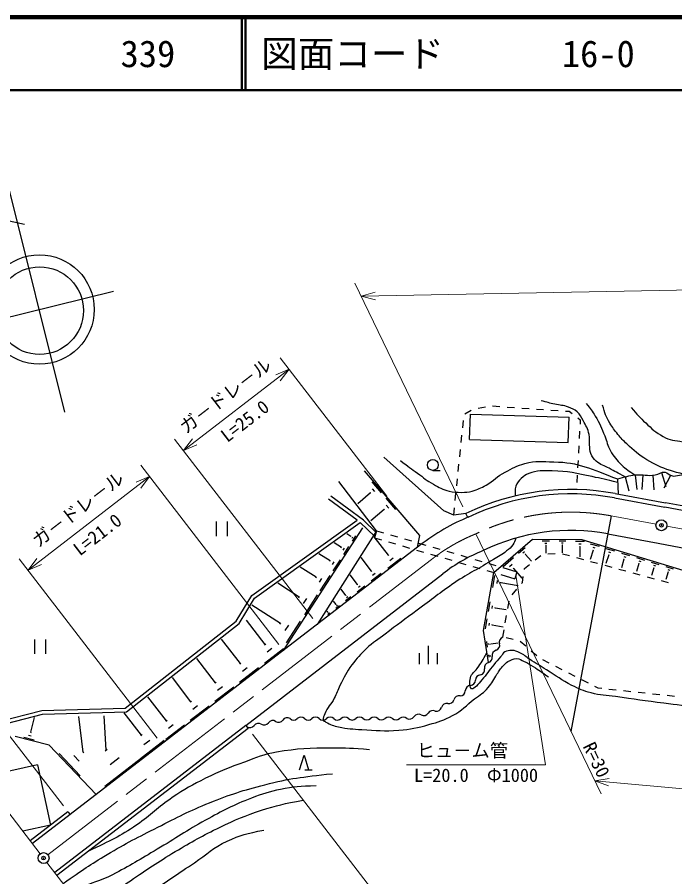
# Model space of a CAD drawing. Units: millimetres, scale not verified. Extents: x 40000 to 680000, y 20000 to 380000.
# Drawn here: x 86997 to 176971, y 262396 to 380000 of the extents above; entities that cross this region are included whole.
import ezdxf
from ezdxf.enums import TextEntityAlignment as Align

# ---------------------------------------------------------------- set-up
doc = ezdxf.new("R2010")
doc.units = ezdxf.units.MM
doc.header["$LTSCALE"] = 1000
doc.header["$PDMODE"] = 32
doc.header["$PDSIZE"] = 500
doc.linetypes.add('CHAIN', pattern=[18.5, 12, -1.5, 3.5, -1.5])
for name, color, linetype, lineweight in [('M-BGD', 7, 'Continuous', 25), ('M-BMK', 2, 'CHAIN', 13), ('M-BMK-SRVR', 3, 'Continuous', 25), ('M-STR-HTXT', 7, 'Continuous', 13), ('M-TTL', 2, 'Continuous', 140), ('M-TTL-LINE', 7, 'Continuous', 50)]:
    doc.layers.add(name, color=color, linetype=linetype, lineweight=lineweight)
doc.layers.add('M-TTL-TXT', color=7, linetype='Continuous')
doc.styles.add('@ＭＳ ゴシック', font='')
doc.styles.add('ＭＳ ゴシック', font='')
doc.styles.get('@ＭＳ ゴシック').set_extended_font_data('@MS Gothic')
doc.styles.get('ＭＳ ゴシック').set_extended_font_data('MS Gothic')

msp = doc.modelspace()

# ---------------------------------------------------------------- linework, layer by layer
at = {"layer": 'M-BGD'}
for p, q in [((93503, 325943), (85524, 357964)), ((85071, 352320), (87996, 351663)), ((79821, 337463), (100179, 342537)), ((148249, 325746), (149127, 326225)), ((150071, 326521), (151052, 326714)), ((152040, 326807), (153037, 326738)), ((154035, 326669), (155033, 326600)), ((156030, 326531), (157028, 326462)), ((158026, 326393), (159023, 326324)), ((160021, 326255), (161018, 326186)), ((162016, 326118), (162530, 326082)), ((162530, 326082), (162915, 325788)), ((147948, 323821), (148051, 324815)), ((148895, 322214), (149005, 325712)), ((149005, 325712), (162498, 325289)), ((162389, 321791), (162498, 325289)), ((163710, 325181), (164033, 324936)), ((164033, 324936), (164001, 324342)), ((147743, 321831), (147845, 322826)), ((163947, 323343), (163893, 322345)), ((148895, 322214), (162389, 321791)), ((163839, 321346), (163786, 320348)), ((147538, 319842), (147640, 320836)), ((145387, 312459), (137152, 319813)), ((147332, 317852), (147435, 318847)), ((163732, 319349), (163678, 318350)), ((142106, 309085), (134536, 317948)), ((143864, 318001), (144864, 318001)), ((175133, 317696), (175726, 315786)), ((136166, 309738), (130996, 316492)), ((136839, 314943), (135571, 316427)), ((147127, 315863), (147230, 316857)), ((163624, 317352), (163571, 316353)), ((169119, 316821), (169213, 314752)), ((170170, 317119), (170658, 315180)), ((171546, 317364), (171795, 315380)), ((172581, 317382), (172463, 315386)), ((173976, 317332), (174119, 315337)), ((176399, 317315), (175459, 315550)), ((135918, 315119), (135601, 315491)), ((133506, 311184), (129608, 314062)), ((134356, 311178), (129905, 314464)), ((135315, 314925), (133581, 313444)), ((135354, 314878), (135275, 314971)), ((138791, 312658), (137471, 314204)), ((146922, 313873), (147025, 314868)), ((168719, 314234), (175600, 312951)), ((168829, 314824), (175710, 313541)), ((137832, 312842), (137502, 313228)), ((146717, 311884), (146820, 312879)), ((214941, 305718), (175600, 312951)), ((215050, 306308), (175710, 313541)), ((137203, 312639), (135386, 311086)), ((137245, 312591), (137162, 312687)), ((146717, 311884), (145387, 312459)), ((148394, 312104), (146717, 311884)), ((148655, 311563), (148394, 312104)), ((168261, 311776), (162762, 282285)), ((114235, 311010), (114235, 309010)), ((115735, 311010), (115735, 309010)), ((119100, 300873), (133506, 311184)), ((119474, 300526), (133943, 310882)), ((135938, 308956), (133943, 310882)), ((136096, 309498), (134356, 311178)), ((123418, 293368), (134283, 310138)), ((136166, 309738), (128049, 296932)), ((132652, 308967), (132093, 309329)), ((136166, 309738), (135886, 308778)), ((136166, 309738), (137126, 309458)), ((167803, 309319), (174684, 308036)), ((132637, 308944), (132667, 308990)), ((132815, 308729), (132936, 308915)), ((132858, 308306), (133339, 309050)), ((137789, 306388), (135857, 308899)), ((135886, 308778), (136846, 308498)), ((137806, 308218), (138766, 307938)), ((138086, 309178), (139046, 308898)), ((140006, 308618), (140966, 308338)), ((141757, 307482), (142106, 309085)), ((152206, 304017), (157484, 308580)), ((157484, 308580), (164259, 308527)), ((158823, 308370), (159844, 308362)), ((161129, 308351), (162044, 308344)), ((163393, 308333), (164598, 308324)), ((164259, 308527), (180820, 303526)), ((142166, 307798), (94230, 270902)), ((131364, 307452), (130370, 308096)), ((131341, 307418), (131386, 307487)), ((131606, 307099), (131784, 307376)), ((131669, 306471), (132384, 307575)), ((139726, 307658), (140686, 307378)), ((141646, 307098), (142606, 306818)), ((141926, 308058), (142886, 307777)), ((143846, 307497), (144806, 307217)), ((155606, 306692), (156499, 307464)), ((159204, 308060), (159459, 308058)), ((159297, 307753), (159361, 307753)), ((159329, 307753), (159320, 306687)), ((161470, 308074), (161699, 308072)), ((161553, 307799), (161611, 307798)), ((161582, 307798), (161573, 306705)), ((163842, 307968), (164143, 307966)), ((163952, 307606), (164028, 307606)), ((163990, 307606), (163979, 306167)), ((165793, 307071), (165409, 305799)), ((165411, 307970), (166608, 307608)), ((165751, 307475), (166051, 307385)), ((165755, 307082), (165830, 307059)), ((167555, 307323), (168712, 306973)), ((174684, 308036), (213988, 300606)), ((129797, 305611), (128276, 306597)), ((130223, 304240), (131223, 305783)), ((135486, 304217), (134062, 306067)), ((137721, 304628), (139508, 306004)), ((137733, 306345), (137845, 306431)), ((137978, 305680), (138425, 306024)), ((143566, 306537), (144526, 306257)), ((145486, 305977), (146446, 305697)), ((145766, 306937), (146726, 306657)), ((147686, 306377), (148646, 306097)), ((149606, 305817), (150566, 305537)), ((153426, 304807), (154882, 306066)), ((156172, 306713), (156396, 306906)), ((156488, 306518), (156544, 306566)), ((156516, 306542), (157351, 305576)), ((157880, 305742), (158663, 306365)), ((159599, 306576), (160598, 306615)), ((161591, 306602), (162556, 306339)), ((163521, 306075), (164485, 305812)), ((167924, 306453), (167556, 305237)), ((167884, 306844), (168173, 306757)), ((167887, 306464), (167960, 306442)), ((169659, 306687), (170777, 306350)), ((170015, 305848), (169664, 304686)), ((169977, 306225), (170256, 306141)), ((169980, 305858), (170050, 305837)), ((171724, 306064), (172803, 305738)), ((127893, 303373), (125730, 304775)), ((129766, 305563), (129828, 305659)), ((130135, 305118), (130385, 305504)), ((147406, 305417), (148366, 305137)), ((149326, 304857), (150286, 304577)), ((151526, 305257), (152486, 304977)), ((153446, 304697), (155366, 304137)), ((154349, 304842), (154713, 305157)), ((154864, 304523), (154955, 304602)), ((156414, 304575), (157098, 305120)), ((165450, 305549), (166415, 305286)), ((167380, 305023), (168344, 304760)), ((172068, 305253), (171733, 304145)), ((172031, 305618), (172301, 305536)), ((172034, 305263), (172102, 305243)), ((173751, 305452), (174792, 305137)), ((174083, 304670), (173764, 303614)), ((174047, 305021), (174307, 304943)), ((174050, 304679), (174115, 304660)), ((175740, 304851), (176744, 304548)), ((118279, 283103), (145223, 303840)), ((127851, 303309), (127935, 303438)), ((128467, 301528), (129812, 303605)), ((133566, 302406), (132565, 303706)), ((135434, 302868), (136803, 303922)), ((135443, 304184), (135529, 304250)), ((135631, 303674), (135974, 303938)), ((150817, 296106), (152206, 304017)), ((151246, 304297), (152206, 304017)), ((152054, 301997), (152340, 303628)), ((153166, 303737), (155086, 303177)), ((154909, 304563), (156055, 303238)), ((155366, 304137), (155086, 303177)), ((156111, 302654), (156238, 303463)), ((156394, 304451), (156414, 304575)), ((169309, 304497), (170274, 304234)), ((171239, 303971), (172203, 303707)), ((173168, 303444), (174133, 303181)), ((176060, 304097), (175757, 303092)), ((176025, 304436), (176277, 304360)), ((176029, 304106), (176091, 304087)), ((125579, 300653), (122636, 302560)), ((128348, 302710), (128684, 303229)), ((133534, 302382), (133597, 302431)), ((152651, 302523), (152723, 302931)), ((153167, 302590), (153185, 302692)), ((153176, 302641), (155532, 302228)), ((155995, 302515), (156111, 302654)), ((175098, 302918), (176062, 302655)), ((131964, 300896), (131317, 301737)), ((133527, 301400), (134548, 302186)), ((133674, 302001), (133929, 302198)), ((154719, 300975), (155357, 301745)), ((116978, 297370), (119100, 300873)), ((117359, 297033), (119474, 300526)), ((125524, 300568), (125634, 300739)), ((126176, 299783), (126617, 300464)), ((126331, 298232), (128096, 300957)), ((130628, 299637), (130276, 300094)), ((131936, 300176), (132667, 300739)), ((131941, 300879), (131987, 300914)), ((132041, 300606), (132224, 300747)), ((151471, 298676), (151708, 300027)), ((154131, 299116), (154306, 300101)), ((123013, 297038), (119122, 299558)), ((129514, 298587), (129408, 298725)), ((130609, 299155), (131099, 299532)), ((130613, 299625), (130643, 299649)), ((130680, 299443), (130802, 299537)), ((151965, 299111), (152025, 299449)), ((152393, 299167), (152407, 299251)), ((152400, 299209), (153898, 298946)), ((129503, 298304), (129791, 298525)), ((129505, 298580), (129523, 298594)), ((129545, 298473), (129617, 298528)), ((151062, 296343), (151298, 297691)), ((153781, 297147), (153956, 298132)), ((101783, 285480), (116978, 297370)), ((101962, 284985), (117359, 297033)), ((120927, 294187), (118361, 297520)), ((122953, 296944), (123074, 297131)), ((123667, 296084), (124151, 296830)), ((123838, 294383), (125773, 297370)), ((151555, 296777), (151614, 297114)), ((151981, 296832), (151996, 296917)), ((151989, 296875), (153483, 296612)), ((151461, 291703), (150817, 296106)), ((153432, 295178), (153607, 296163)), ((89382, 294883), (89382, 292883)), ((90882, 294883), (90882, 292883)), ((117529, 291572), (114964, 294905)), ((120846, 294124), (121008, 294249)), ((151358, 293791), (151241, 294591)), ((151554, 294126), (151525, 294326)), ((151783, 294236), (151776, 294286)), ((151780, 294261), (152816, 294413)), ((154877, 294859), (153901, 295074)), ((156580, 293936), (155831, 294599)), ((120828, 291626), (123427, 293627)), ((121202, 293157), (121852, 293657)), ((142023, 291480), (142023, 292980)), ((143273, 291480), (143273, 293980)), ((144523, 291480), (144523, 292980)), ((158078, 292611), (157329, 293274)), ((114145, 288954), (111594, 292268)), ((151552, 292462), (151511, 292746)), ((151622, 292581), (151612, 292652)), ((151703, 292620), (151701, 292638)), ((151702, 292629), (151814, 292645)), ((159800, 291614), (158910, 292070)), ((117430, 289011), (120030, 291012)), ((117448, 291509), (117611, 291634)), ((117805, 290542), (118455, 291042)), ((161580, 290702), (160690, 291158)), ((110774, 286346), (108237, 289642)), ((163360, 289790), (162470, 290246)), ((165140, 288877), (164250, 289334)), ((114046, 286407), (116632, 288397)), ((114064, 288892), (114226, 289016)), ((114419, 287929), (115065, 288427)), ((166476, 288192), (166030, 288421)), ((166971, 288139), (166476, 288192)), ((107416, 283749), (104894, 287026)), ((168960, 287926), (167966, 288033)), ((170949, 287713), (169954, 287820)), ((172937, 287500), (171943, 287607)), ((174926, 287287), (173932, 287394)), ((176915, 287075), (175920, 287181)), ((110675, 283813), (113248, 285793)), ((110693, 286285), (110854, 286408)), ((111046, 285327), (111689, 285822)), ((77577, 281881), (90386, 285135)), ((77909, 281450), (90456, 284637)), ((90386, 285135), (101783, 285480)), ((90456, 284637), (101962, 284985)), ((103996, 281766), (101650, 284814)), ((88843, 282167), (89356, 284176)), ((96011, 279459), (95442, 284333)), ((99168, 279740), (98898, 284439)), ((107336, 283688), (107496, 283811)), ((118279, 283103), (92128, 262976)), ((118584, 282707), (92433, 262579)), ((107318, 281229), (109878, 283199)), ((107687, 282735), (108327, 283228)), ((118279, 283103), (118584, 282707)), ((91373, 280399), (86735, 281583)), ((87907, 281490), (89340, 281124)), ((88554, 281783), (88912, 281691)), ((88798, 282178), (88888, 282155)), ((103894, 281688), (104097, 281844)), ((104339, 280483), (105148, 281106)), ((97789, 273642), (91373, 280399)), ((103872, 278576), (107111, 281069)), ((92742, 279247), (95630, 276205)), ((94737, 278973), (95460, 278213)), ((95921, 279554), (96101, 279364)), ((99011, 279619), (99324, 279860)), ((125641, 277017), (126241, 279017)), ((126241, 279017), (126841, 277017)), ((89754, 277705), (82088, 276021)), ((89754, 277705), (91561, 269480)), ((98976, 274808), (103984, 278662)), ((99698, 277756), (100950, 278719)), ((126341, 277017), (127341, 277017)), ((93925, 271299), (88774, 267334)), ((94230, 270902), (89079, 266938)), ((93925, 271299), (94230, 270902)), ((91561, 269480), (87764, 268646))]:
    msp.add_line(p, q, dxfattribs=at)
for centre, radius in [((90041, 340010), 7493), ((90071, 339855), 5995), ((143864, 318751), 750)]:
    msp.add_circle(centre, radius, dxfattribs=at)
for centre, radius, start, end in [((162762, 282285), 33100, 79.43881, 115.72638), ((162762, 282285), 32500, 79.43881, 115.72638), ((159174, 286000), 27648, 112.03295, 127.96273), ((162762, 282285), 27500, 79.43881, 115.89507), ((159174, 286000), 22648, 111.82992, 128.02495), ((152288, 294074), 725, 289.67515, 16.88079), ((153676, 294495), 725, 109.67515, 196.88079), ((152708, 292688), 725, 104.01767, 191.22331), ((151637, 290999), 725, 104.01767, 191.22331), ((151286, 292406), 725, 284.01767, 11.22331), ((150215, 290717), 725, 284.01767, 11.22331), ((150420, 289289), 725, 92.32807, 179.53371), ((149029, 287852), 725, 92.32807, 179.53371), ((148970, 289301), 725, 272.32807, 359.53371), ((147458, 286430), 725, 78.01106, 165.2167), ((147579, 287864), 725, 272.32807, 359.53371), ((145754, 285382), 725, 78.01106, 165.2167), ((146056, 286800), 725, 258.01106, 345.2167), ((141908, 283919), 725, 60.63393, 147.83957), ((142619, 285183), 725, 240.63393, 327.83957), ((143846, 284411), 725, 60.63393, 147.83957), ((144352, 285752), 725, 258.01106, 345.2167), ((120788, 283891), 725, 237.24601, 324.45165), ((121968, 283048), 725, 57.24601, 144.45165), ((122753, 284268), 725, 237.24601, 324.45165), ((123932, 283425), 725, 57.24601, 144.45165), ((124824, 284560), 725, 226.48555, 313.69119), ((125825, 283512), 725, 46.48555, 133.69119), ((126824, 284563), 725, 226.48555, 313.69119), ((127825, 283515), 725, 46.48555, 133.69119), ((128824, 284566), 725, 226.48555, 313.69119), ((129825, 283518), 725, 46.48555, 133.69119), ((130824, 284569), 725, 226.48555, 313.69119), ((131825, 283521), 725, 46.48555, 133.69119), ((132824, 284572), 725, 226.48555, 313.69119), ((133825, 283524), 725, 46.48555, 133.69119), ((134824, 284576), 725, 226.48555, 313.69119), ((135825, 283527), 725, 46.48555, 133.69119), ((136824, 284579), 725, 226.48555, 313.69119), ((137825, 283530), 725, 46.48555, 133.69119), ((138824, 284582), 725, 226.48555, 313.69119), ((139825, 283533), 725, 46.48555, 133.69119), ((140680, 284691), 725, 240.63393, 327.83957), ((118824, 283515), 725, 237.24601, 324.45165), ((120004, 282672), 725, 57.24601, 144.45165)]:
    msp.add_arc(centre, radius, start, end, dxfattribs=at)
for points, knots in [([(170170, 317119), (169108, 317688), (168841, 317830), (167991, 318288), (167303, 318658), (166827, 318733), (166232, 319237), (165844, 319566), (165674, 319829), (165478, 320298), (165296, 320735), (165355, 321027), (165311, 321498), (165259, 322053), (165374, 322379), (165255, 322922), (165081, 323714), (164806, 324109), (164417, 324820), (164150, 325309), (164021, 325620), (163608, 325993), (163210, 326353), (162910, 326474), (162408, 326663), (161709, 326925), (161264, 326886), (160537, 327054), (159803, 327223), (159563, 327288), (158667, 327528)], [0, 0, 0, 0, 1, 1, 1, 2, 2, 2, 3, 3, 3, 4, 4, 4, 5, 5, 5, 6, 6, 6, 7, 7, 7, 8, 8, 8, 9, 9, 9, 10, 10, 10, 10]), ([(164864, 327137), (165475, 326386), (165658, 326130), (166092, 325435), (166713, 324442), (166922, 323805), (167376, 322727), (167708, 321941), (167748, 321436), (168158, 320689), (168621, 319845), (169000, 319430), (169693, 318763), (170347, 318134), (170660, 317928), (171546, 317364)], [0, 0, 0, 0, 1, 1, 1, 2, 2, 2, 3, 3, 3, 4, 4, 4, 5, 5, 5, 5]), ([(178662, 317416), (177590, 317613), (177246, 317702), (176365, 317981), (175039, 318401), (174317, 318741), (173127, 319461), (171971, 320159), (171412, 320694), (170419, 321610), (169903, 322086), (169636, 322379), (169191, 322922), (168721, 323496), (168455, 323821), (168074, 324457), (167537, 325356), (167436, 325784), (167069, 326942)], [0, 0, 0, 0, 1, 1, 1, 2, 2, 2, 3, 3, 3, 4, 4, 4, 5, 5, 5, 6, 6, 6, 6]), ([(171005, 326607), (171875, 325576), (172152, 325252), (172987, 324485), (173852, 323692), (174327, 323198), (175360, 322643), (176325, 322125), (176986, 322086), (178068, 321917), (179954, 321622), (181046, 321708), (182953, 321778), (184522, 321835), (185398, 321982), (186945, 322252), (188331, 322495), (188813, 322611), (190462, 323034)], [0, 0, 0, 0, 1, 1, 1, 2, 2, 2, 3, 3, 3, 4, 4, 4, 5, 5, 5, 6, 6, 6, 6]), ([(139438, 319331), (140566, 318486), (140859, 318265), (141785, 317603), (142619, 317008), (143037, 316594), (143937, 316104), (144743, 315665), (145197, 315378), (146088, 315158), (146734, 314999), (147118, 314991), (147783, 314995), (148360, 315000), (148695, 315005), (149250, 315158), (150025, 315373), (150440, 315579), (151141, 315973), (152218, 316579), (152655, 317189), (153749, 317766), (154767, 318304), (155342, 318639), (156454, 318940), (157944, 319342), (158856, 319201), (160398, 319168), (163925, 319092), (165375, 318247), (169119, 316821)], [0, 0, 0, 0, 1, 1, 1, 2, 2, 2, 3, 3, 3, 4, 4, 4, 5, 5, 5, 6, 6, 6, 7, 7, 7, 8, 8, 8, 9, 9, 9, 10, 10, 10, 10]), ([(169141, 316344), (167489, 316767), (167017, 316869), (165642, 317143), (163530, 317562), (162338, 317916), (160185, 317922), (158924, 317926), (158152, 318020), (156977, 317562), (156535, 317390), (156309, 317221), (155957, 316903), (155581, 316563), (155403, 316302), (155237, 315823), (155067, 315333), (155096, 315054), (155148, 314497)], [0, 0, 0, 0, 1, 1, 1, 2, 2, 2, 3, 3, 3, 4, 4, 4, 5, 5, 5, 6, 6, 6, 6]), ([(169119, 316821), (170222, 317148), (170602, 317254), (171581, 317368), (172630, 317490), (173241, 317207), (174285, 317368), (174835, 317453), (175102, 317836), (175653, 317763), (176033, 317713), (176136, 317381), (176504, 317277), (177339, 317040), (177893, 317654), (178723, 317398), (179444, 317176), (179556, 316480), (180273, 316244), (180625, 316127), (180846, 316405), (181215, 316365), (182129, 316267), (182581, 315921), (183433, 315575), (185191, 314862), (185772, 314421), (187688, 313235)], [0, 0, 0, 0, 1, 1, 1, 2, 2, 2, 3, 3, 3, 4, 4, 4, 5, 5, 5, 6, 6, 6, 7, 7, 7, 8, 8, 8, 9, 9, 9, 9]), ([(155200, 308724), (155081, 308316), (155021, 308149), (154818, 307827), (154568, 307428), (154322, 307281), (153965, 306974), (153323, 306421), (152861, 306248), (152143, 305798), (150099, 304519), (148849, 303971), (146850, 302623), (144800, 301239), (143724, 300359), (141734, 298889), (140006, 297611), (139033, 296901), (137324, 295596), (136329, 294836), (135702, 294490), (134796, 293626), (133948, 292817), (133502, 292326), (132797, 291391), (132028, 290372), (131737, 289702), (131150, 288569), (130809, 287911), (130742, 287483), (130386, 286834), (129914, 285976), (129463, 285594), (129092, 284688), (128963, 284372), (128762, 284167), (128869, 283843), (128925, 283672), (129082, 283657), (129239, 283571), (129875, 283218), (130259, 283032), (130974, 282894), (132199, 282659), (132903, 282616), (134149, 282542), (136121, 282423), (137236, 282303), (139206, 282453), (140837, 282578), (141749, 282771), (143322, 283218), (144623, 283587), (145357, 283829), (146556, 284453), (147873, 285137), (148421, 285826), (149585, 286746), (150320, 287328), (150835, 287555), (151437, 288275), (151984, 288930), (152159, 289394), (152642, 290098), (152964, 290565), (153112, 290856), (153495, 291274), (153721, 291520), (153847, 291675), (154142, 291832), (154571, 292062), (154832, 292277), (155318, 292244), (155756, 292214), (155975, 292042), (156376, 291862), (156883, 291634), (157136, 291444), (157611, 291156), (158445, 290651), (158709, 290441), (159669, 289745)], [0, 0, 0, 0, 1, 1, 1, 2, 2, 2, 3, 3, 3, 4, 4, 4, 5, 5, 5, 6, 6, 6, 7, 7, 7, 8, 8, 8, 9, 9, 9, 10, 10, 10, 11, 11, 11, 12, 12, 12, 13, 13, 13, 14, 14, 14, 15, 15, 15, 16, 16, 16, 17, 17, 17, 18, 18, 18, 19, 19, 19, 20, 20, 20, 21, 21, 21, 22, 22, 22, 23, 23, 23, 24, 24, 24, 25, 25, 25, 26, 26, 26, 27, 27, 27, 27]), ([(195467, 284085), (195181, 284107), (194884, 284130), (194573, 284154), (190616, 284464), (188406, 284717), (184459, 285129), (180951, 285495), (178988, 285710), (175487, 286137), (172897, 286453), (171451, 286676), (168868, 287044), (167554, 287231), (166791, 287212), (165508, 287548), (164442, 287827), (163865, 288083), (162887, 288590), (161480, 289319), (160774, 289874), (159426, 290707), (158518, 291267), (158005, 291574), (157107, 292152), (156574, 292494), (156345, 292809), (155763, 293059), (155362, 293231), (155124, 293361), (154688, 293361), (154299, 293361), (154054, 293347), (153713, 293160), (153412, 292993), (153367, 292749), (153142, 292488), (152778, 292065), (152558, 291842), (152201, 291412), (151539, 290615), (151276, 290075), (150555, 289329), (150057, 288814), (149557, 288015), (149177, 288119), (148862, 288206), (148870, 289054), (149009, 289631), (149154, 290234), (149598, 290399), (149950, 290908), (150512, 291722), (150670, 292030), (151261, 293074)], [0, 0, 0, 0, 1, 1, 1, 2, 2, 2, 3, 3, 3, 4, 4, 4, 5, 5, 5, 6, 6, 6, 7, 7, 7, 8, 8, 8, 9, 9, 9, 10, 10, 10, 11, 11, 11, 12, 12, 12, 13, 13, 13, 14, 14, 14, 15, 15, 15, 16, 16, 16, 17, 17, 17, 18, 18, 18, 18]), ([(135212, 279771), (132767, 279970), (132038, 279996), (130000, 280000), (127052, 280005), (125380, 279939), (122473, 279452), (120707, 279157), (119782, 278695), (118094, 278099), (115964, 277346), (114790, 276856), (112759, 275869), (110917, 274974), (109919, 274386), (108221, 273242), (106234, 271904), (105353, 270834), (103364, 269500), (100915, 267857), (99894, 267409), (96733, 265889)], [0, 0, 0, 0, 1, 1, 1, 2, 2, 2, 3, 3, 3, 4, 4, 4, 5, 5, 5, 6, 6, 6, 7, 7, 7, 7]), ([(93283, 261475), (96086, 263435), (96891, 263986), (99303, 265439), (101937, 267026), (103484, 267796), (106230, 269181), (108963, 270560), (110476, 271386), (113316, 272525), (116201, 273682), (117869, 274227), (120880, 274993), (124423, 275895), (125791, 276013), (130116, 276506)], [0, 0, 0, 0, 1, 1, 1, 2, 2, 2, 3, 3, 3, 4, 4, 4, 5, 5, 5, 5]), ([(127887, 274834), (125645, 274753), (124895, 274750), (123030, 274357), (121442, 274022), (120564, 273747), (119049, 273162), (116506, 272180), (115151, 271445), (112759, 270137), (110115, 268690), (108748, 267683), (106150, 266156), (103773, 264758), (102454, 263948), (100020, 262652), (98325, 261750), (97077, 261761), (95561, 260582), (95172, 260280), (94999, 260167), (94600, 259764)], [0, 0, 0, 0, 1, 1, 1, 2, 2, 2, 3, 3, 3, 4, 4, 4, 5, 5, 5, 6, 6, 6, 7, 7, 7, 7]), ([(96469, 257336), (99293, 259555), (100076, 260174), (102488, 261856), (104830, 263490), (106169, 264370), (108619, 265837), (110959, 267239), (112287, 268007), (114750, 269181), (116902, 270208), (118132, 270759), (120403, 271490), (122597, 272197), (123437, 272367), (126137, 272894)], [0, 0, 0, 0, 1, 1, 1, 2, 2, 2, 3, 3, 3, 4, 4, 4, 5, 5, 5, 5]), ([(105547, 260502), (107390, 261740), (108968, 262810), (111246, 264324), (112985, 265480), (113813, 266389), (115705, 267270), (117560, 268134), (118425, 268315), (120721, 268783)], [0, 0, 0, 0, 1, 1, 1, 2, 2, 2, 3, 3, 3, 3])]:
    msp.add_open_spline(points, degree=3, knots=knots, dxfattribs=at)
at = {"layer": 'M-BMK'}
for p, q in [((168261, 311776), (174405, 310631)), ((175879, 310356), (214465, 303162)), ((91198, 265414), (143698, 305822)), ((90146, 265551), (66206, 296655)), ((91061, 264362), (115000, 233258))]:
    msp.add_line(p, q, dxfattribs=at)
for centre, radius, start, end in [((162762, 282285), 30000, 79.43881, 115.72638), ((159174, 286000), 25148, 112.03295, 127.98111)]:
    msp.add_arc(centre, radius, start, end, dxfattribs=at)
at = {"layer": 'M-BMK-SRVR'}
for centre in [(175142, 310493), (90603, 264957)]:
    msp.add_circle(centre, 750, dxfattribs=at)
for p in [(175142, 310493), (90603, 264957)]:
    msp.add_point(p, dxfattribs=at)
at = {"layer": 'M-STR-HTXT'}
for p, q in [((298209, 345010), (134070, 341832)), ((147960, 313004), (133202, 343634)), ((135992, 342387), (134070, 341832)), ((134070, 341832), (136012, 341352)), ((137558, 314488), (122988, 333418)), ((109752, 320706), (124208, 331833)), ((124208, 331833), (122362, 331065)), ((122993, 330244), (124208, 331833)), ((127440, 297725), (108532, 322291)), ((110967, 322295), (109752, 320706)), ((109752, 320706), (111598, 321474)), ((122808, 294160), (103901, 318726)), ((88479, 304333), (105120, 317142)), ((105120, 317142), (103274, 316373)), ((103905, 315553), (105120, 317142)), ((149740, 309311), (166885, 273727)), ((106167, 281352), (87259, 305918)), ((89694, 305922), (88479, 304333)), ((88479, 304333), (90325, 305101)), ((159275, 277708), (155226, 303657)), ((93315, 272091), (74407, 296657)), ((119194, 281914), (138102, 257348)), ((140275, 277708), (159275, 277708)), ((167989, 275867), (166017, 275529)), ((243889, 268341), (166017, 275529)), ((166017, 275529), (167893, 274836))]:
    msp.add_line(p, q, dxfattribs=at)
at = {"layer": 'M-TTL'}
msp.add_line((680000, 380000), (40000, 380000), dxfattribs=at)
at = {"layer": 'M-TTL-LINE'}
for p, q in [((117750, 380000), (117750, 370000)), ((118250, 380000), (118250, 370000)), ((40000, 370000), (680000, 370000))]:
    msp.add_line(p, q, dxfattribs=at)

# ---------------------------------------------------------------- texts
at = {"layer": 'M-BGD', "style": 'ＭＳ ゴシック'}
msp.add_text('R=30', height=1833, rotation=295.726, dxfattribs=at).set_placement((166017, 275529), align=Align.BOTTOM_RIGHT)
at = {"layer": 'M-STR-HTXT', "style": 'ＭＳ ゴシック'}
for p in [(116370, 327062), (96190, 311530)]:
    msp.add_text('ガ－ドレ－ル', height=1833, rotation=37.584, dxfattribs=at).set_placement(p, align=Align.BOTTOM_CENTER)
at = {"layer": 'M-STR-HTXT', "style": '@ＭＳ ゴシック'}
for s, p in [('L=25.0', (117590, 325477)), ('L=21.0', (97410, 309945))]:
    msp.add_text(s, height=1833, rotation=37.584, dxfattribs=at).set_placement(p, align=Align.TOP_CENTER)
at = {"layer": 'M-STR-HTXT', "style": 'ＭＳ ゴシック'}
msp.add_text('ヒュ－ム管', height=1833, dxfattribs=at).set_placement((141650, 278208), align=Align.BOTTOM_LEFT)
msp.add_text('L=20.0\u3000Φ1000', height=1833, dxfattribs=at).set_placement((149775, 277208), align=Align.TOP_CENTER)
at = {"layer": 'M-TTL-TXT', "style": 'ＭＳ ゴシック'}
for s, p in [('339', (101142, 375000)), ('図面コード', (120380, 375000)), ('16-0', (161521, 375000))]:
    msp.add_text(s, height=3666, dxfattribs=at).set_placement(p, align=Align.MIDDLE_LEFT)

doc.saveas('drawing.dxf')
